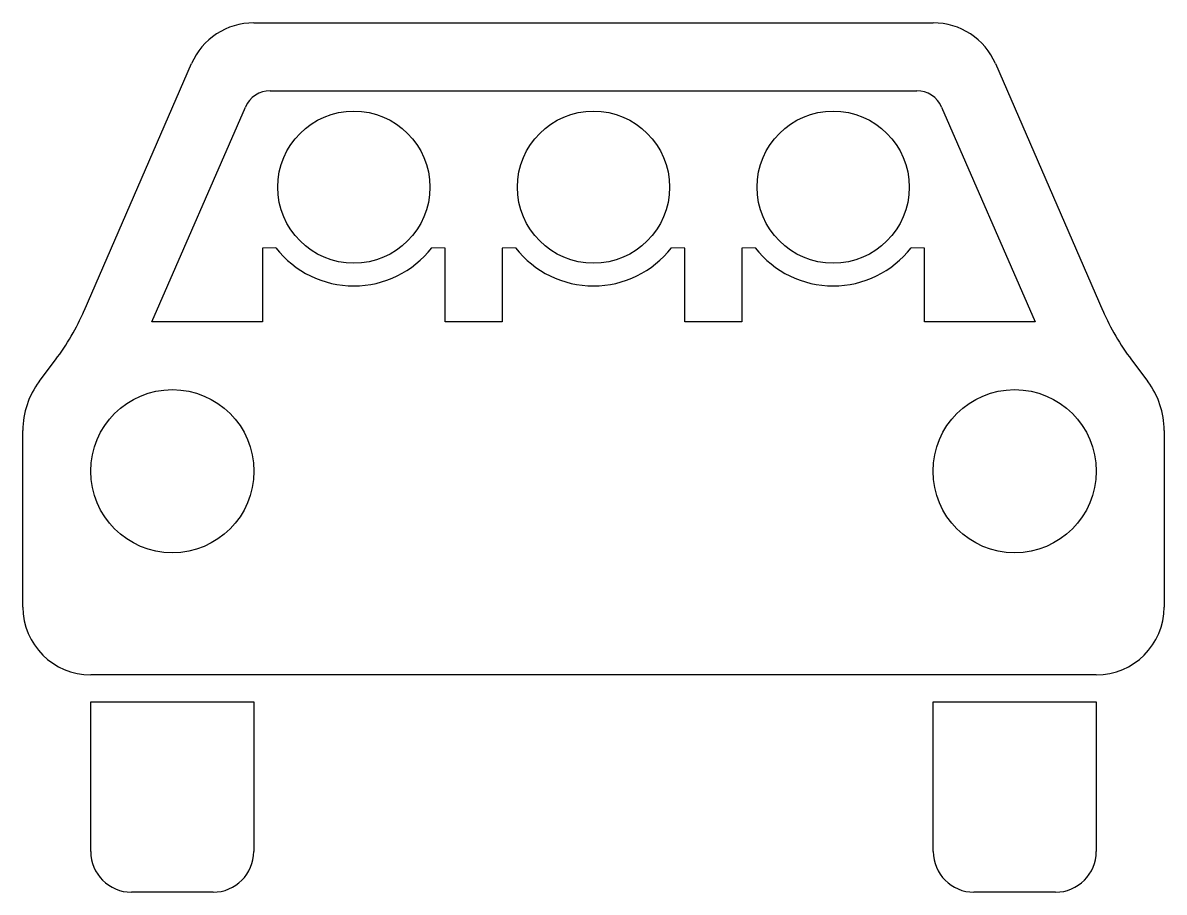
# Model space of a CAD drawing. Extents: x 0 to 300, y 0 to 228.
import ezdxf

# ---------------------------------------------------------------- set-up
doc = ezdxf.new("R2010")
doc.units = 0
doc.header["$LTSCALE"] = 25
doc.linetypes.add('AUSGEZOGEN', pattern=[0])
doc.layers.get('0').update_dxf_attribs({"linetype": 'AUSGEZOGEN'})

msp = doc.modelspace()

# ---------------------------------------------------------------- linework, layer by layer
for p, q in [((60.7, 228.5), (239.3, 228.5)), ((16.11, 152.84), (44.33, 217.77)), ((255.67, 217.77), (283.89, 152.84)), ((65.05, 210.65), (234.95, 210.65)), ((33.93, 149.93), (58.49, 206.35)), ((241.51, 206.35), (266.07, 149.93)), ((66.52, 169.33), (63, 169.31)), ((63, 169.31), (63, 149.93)), ((111, 169.31), (107.48, 169.34)), ((111, 149.93), (111, 169.31)), ((129.52, 169.33), (126, 169.31)), ((126, 169.31), (126, 149.93)), ((174, 169.31), (170.48, 169.34)), ((174, 149.93), (174, 169.31)), ((192.52, 169.33), (189, 169.31)), ((189, 169.31), (189, 149.93)), ((237, 169.31), (233.48, 169.34)), ((237, 149.93), (237, 169.31)), ((63, 149.93), (33.93, 149.93)), ((126, 149.93), (111, 149.93)), ((189, 149.93), (174, 149.93)), ((266.07, 149.93), (237, 149.93)), ((4.29, 134.22), (8.59, 139.92)), ((291.41, 139.92), (295.71, 134.22)), ((0, 121.36), (0, 121.35)), ((0, 74.95), (0, 121.36)), ((300, 121.35), (300, 74.95)), ((282.15, 57.1), (17.85, 57.1)), ((17.85, 10.7), (17.86, 50)), ((17.86, 50), (60.72, 50)), ((60.72, 50), (60.7, 10.7)), ((239.28, 50), (282.14, 50)), ((239.3, 10.7), (239.28, 50)), ((282.14, 50), (282.15, 10.7)), ((50, 0), (28.55, 0)), ((271.45, 0), (250, 0))]:
    msp.add_line(p, q)
for centre, radius in [((87, 185.3), 20), ((150, 185.3), 20), ((213, 185.3), 20), ((39.3, 110.65), 21.45), ((260.7, 110.65), 21.45)]:
    msp.add_circle(centre, radius)
for centre, radius, start, end in [((60.7, 210.65), 17.85, 90, 156.485), ((239.3, 210.65), 17.85, 23.515, 90), ((65.05, 203.5), 7.15, 90, 156.48), ((234.95, 203.5), 7.15, 23.52, 90), ((87, 185.35), 26, 218.025, 321.98), ((150, 185.35), 26, 218.025, 321.98), ((213, 185.35), 26, 218.025, 321.98), ((-42.85, 178.5), 64.3, 323.13, 336.485), ((342.85, 178.5), 64.3, 203.515, 216.87), ((21.45, 121.35), 21.45, 143.13, 180), ((278.55, 121.35), 21.45, 0, 36.87), ((17.85, 74.95), 17.85, 180, 270), ((282.15, 74.95), 17.85, 270, 360), ((28.55, 10.7), 10.7, 180, 270), ((50, 10.7), 10.7, 270, 360), ((250, 10.7), 10.7, 180, 270), ((271.45, 10.7), 10.7, 270, 360)]:
    msp.add_arc(centre, radius, start, end)

doc.saveas('drawing.dxf')
